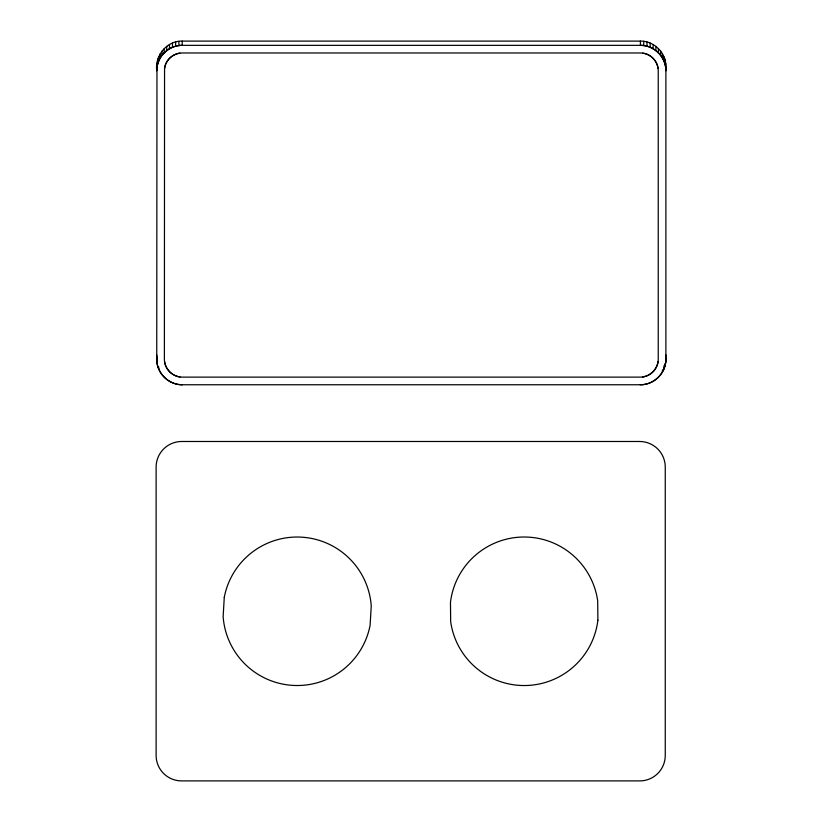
<?xml version="1.0" encoding="UTF-8"?>
<svg xmlns="http://www.w3.org/2000/svg" width="822" height="822" viewBox="0 0 822 822"><rect width="100%" height="100%" fill="white"/><g stroke="black" fill="none" stroke-linecap="round" stroke-linejoin="round"><path stroke-width="1.23" d="M156.971 63.232L156.745 359.132C156.457 372.828 168.674 385.045 182.371 384.758L640.256 384.758C653.952 385.045 666.169 372.828 665.882 359.132L665.882 66.561C666.169 52.947 654.024 40.812 640.42 41.1L182.207 41.1C166.763 40.689 154.67 55.845 156.745 70.795A25.461 25.461 0 0 1 182.207 45.344L640.42 45.344C654.024 45.056 666.169 57.191 665.882 70.795A25.461 25.461 0 0 0 640.42 45.344L640.42 41.1M164.554 68.473L164.39 358.885C164.071 368.677 172.826 377.442 182.628 377.123L639.999 377.123C649.801 377.442 658.556 368.677 658.237 358.885L658.237 71.052C658.556 61.342 649.873 52.67 640.174 52.978L182.453 52.978C173.699 52.752 165.561 59.759 164.554 68.473A17.807 17.807 0 0 1 179.884 53.153M665.882 354.888L665.656 362.481M156.971 67.476C158.389 55.156 169.805 45.148 182.207 45.344L182.207 41.1M156.745 354.888L157.403 360.426M665.666 63.232L665.666 67.476M665.008 59.965L665.008 64.208M665.008 363.643L665.008 365.769M664.608 58.763L664.608 63.006M663.94 56.81L663.94 61.054M663.929 365.759L663.929 368.944M662.47 53.831L662.47 58.074M662.45 369.828L662.45 371.945M660.621 51.056L660.621 55.3M658.422 48.56L658.422 52.803M655.915 46.361L655.915 50.604M653.151 44.511L653.151 48.755M650.161 43.042L650.161 47.286M647.006 41.963L647.006 46.207M643.749 41.316L643.749 45.559M178.888 41.316L178.888 45.559M175.62 41.963L175.62 46.207M172.466 43.042L172.466 47.286M169.476 44.511L169.476 48.755M166.712 46.361L166.712 50.604M164.205 48.56L164.205 52.803M162.006 51.056L162.006 55.3M160.156 53.831L160.156 58.074M158.687 56.81L158.687 61.054M158.697 366.818L158.697 368.944M158.03 58.763L158.03 63.006M157.619 59.965L157.619 64.208M156.971 358.238L156.971 362.481M665.882 359.132A25.626 25.626 0 0 1 640.256 384.758M182.371 384.758A25.626 25.626 0 0 1 156.745 359.132M658.073 361.485A17.971 17.971 0 0 1 642.599 376.959M180.028 376.959A17.971 17.971 0 0 1 164.554 361.485M642.742 53.153A17.807 17.807 0 0 1 658.073 68.473M224.272 597.317L223.142 616.664A74.247 74.247 0 0 0 370.116 625.234L371.246 605.886A74.247 74.247 0 0 0 224.272 597.317M639.629 441.486L181.744 441.486A25.626 25.626 0 0 0 156.118 467.112L156.118 755.439A25.461 25.461 0 0 0 181.58 780.9L639.793 780.9A25.461 25.461 0 0 0 665.255 755.439L665.255 467.112A25.626 25.626 0 0 0 639.629 441.486M597.892 620.189L597.686 600.81A74.247 74.247 0 0 0 450.466 602.362L450.672 621.74A74.247 74.247 0 0 0 597.892 620.189"/></g></svg>
